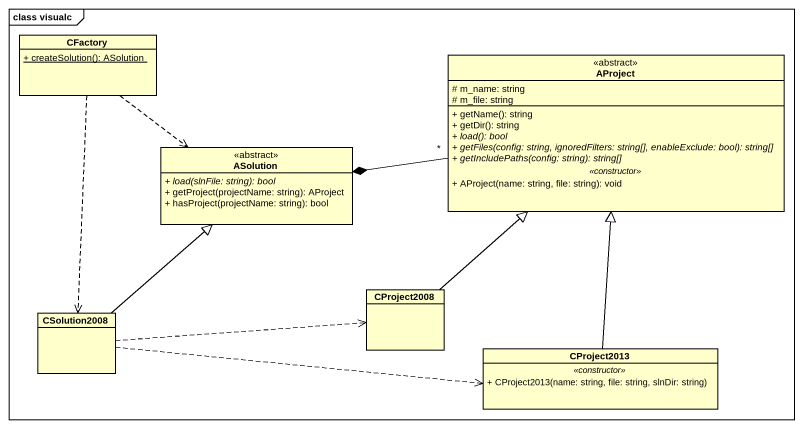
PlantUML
@startuml
mainframe class visualc
hide circle
hide empty members
skinparam classAttributeIconSize 0
class CFactory {
  {static} + createSolution(): ASolution
}
class AProject <<abstract>> {
  # m_name: string
  # m_file: string
  --
  + getName(): string
  + getDir(): string
  {abstract} + load(): bool
  {abstract} + getFiles(config: string, ignoredFilters: string[], enableExclude: bool): string[]
  {abstract} + getIncludePaths(config: string): string[]
  .. <<constructor>> ..
  + AProject(name: string, file: string): void
}
class ASolution <<abstract>> {
  {abstract} + load(slnFile: string): bool
  + getProject(projectName: string): AProject
  + hasProject(projectName: string): bool
}
class CProject2008
class CSolution2008
class CProject2013 {
  .. <<constructor>> ..
  + CProject2013(name: string, file: string, slnDir: string)
}
CFactory ..> ASolution
CFactory ..> CSolution2008
AProject "*" -left-* ASolution
CProject2008 -up-|> AProject
CSolution2008 -up-|> ASolution
CSolution2008 .right.> CProject2008
CSolution2008 .right.> CProject2013
CProject2013 -up-|> AProject
@enduml
